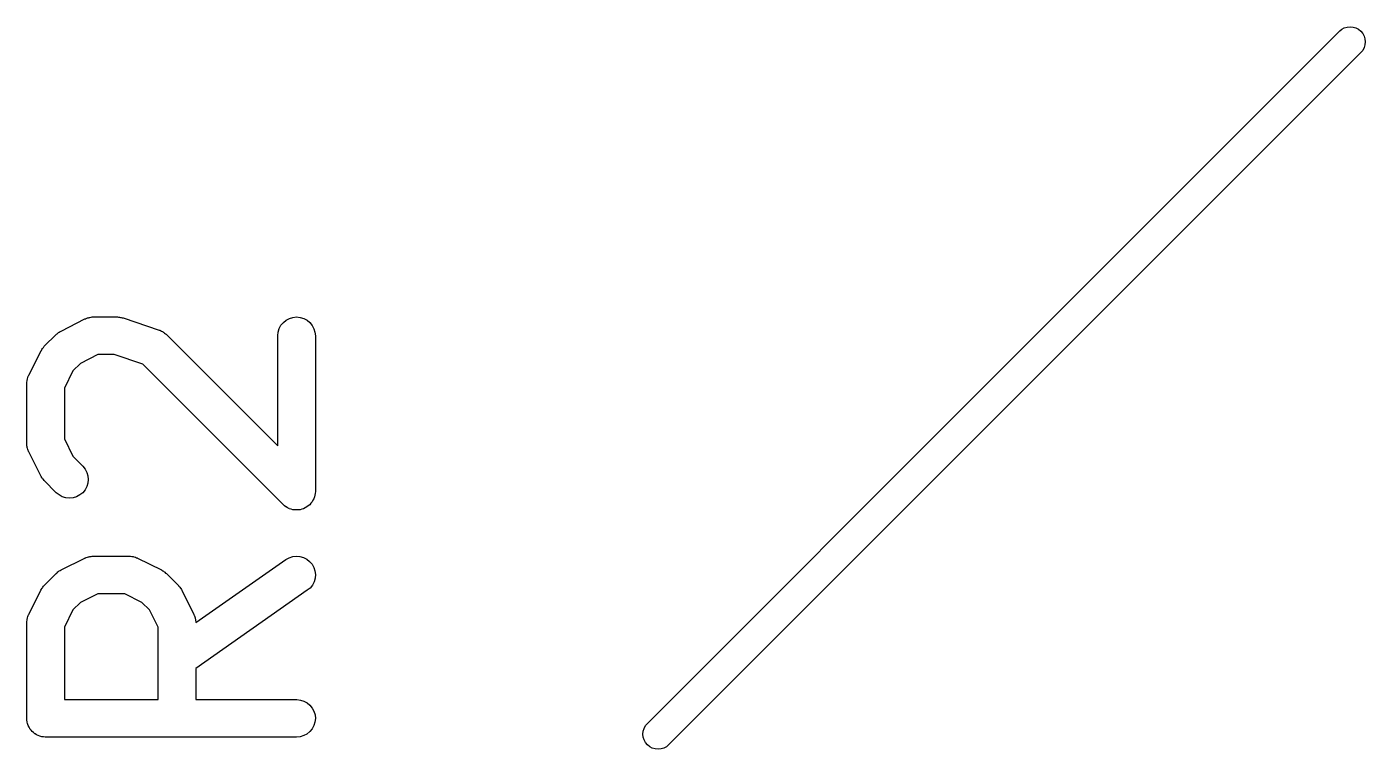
# Model space of a CAD drawing. Extents: x 50 to 150, y -150 to -50.
# Drawn here: x 74.53 to 79.86, y -103.36 to -100.48 of the extents above; entities that cross this region are included whole.
import ezdxf

# ---------------------------------------------------------------- set-up
doc = ezdxf.new("R2010")
doc.units = 0
doc.layers.add('BLACK', color=7, linetype='CONTINUOUS')

msp = doc.modelspace()

# ---------------------------------------------------------------- linework, layer by layer
at = {"layer": 'BLACK', "linetype": 'CONTINUOUS'}
for p, q in [((79.7674, -100.493), (79.7778, -100.487)), ((79.7778, -100.487), (79.7891, -100.484)), ((79.7891, -100.484), (79.8009, -100.483)), ((79.8009, -100.483), (79.8127, -100.484)), ((79.8127, -100.484), (79.824, -100.487)), ((79.824, -100.487), (79.8344, -100.493)), ((78.3817, -101.878), (79.7606, -100.499)), ((79.7606, -100.499), (79.7674, -100.493)), ((79.8344, -100.493), (79.8435, -100.501)), ((79.8435, -100.501), (79.851, -100.51)), ((79.851, -100.51), (79.8566, -100.52)), ((79.8566, -100.52), (79.86, -100.531)), ((79.86, -100.531), (79.8612, -100.543)), ((79.8454, -100.584), (78.4666, -101.962)), ((79.851, -100.577), (79.8454, -100.584)), ((79.8566, -100.566), (79.851, -100.577)), ((79.86, -100.555), (79.8566, -100.566)), ((79.8612, -100.543), (79.86, -100.555)), ((74.6641, -101.695), (74.7593, -101.647)), ((74.7593, -101.647), (74.7603, -101.647)), ((74.7603, -101.647), (74.7623, -101.646)), ((74.7623, -101.646), (74.7643, -101.645)), ((74.7643, -101.645), (74.7692, -101.643)), ((74.7692, -101.643), (74.774, -101.642)), ((74.774, -101.642), (74.7762, -101.641)), ((74.7762, -101.641), (74.7783, -101.641)), ((74.7783, -101.641), (74.7834, -101.64)), ((74.7834, -101.64), (74.7885, -101.639)), ((74.7885, -101.639), (74.7907, -101.639)), ((74.7907, -101.639), (74.7929, -101.639)), ((74.7929, -101.639), (74.8881, -101.639)), ((74.8881, -101.639), (74.8891, -101.639)), ((74.8891, -101.639), (74.8933, -101.64)), ((74.8933, -101.64), (74.8975, -101.64)), ((74.8975, -101.64), (74.9006, -101.641)), ((74.9006, -101.641), (74.9037, -101.641)), ((74.9037, -101.641), (74.9077, -101.642)), ((74.9077, -101.642), (74.9118, -101.643)), ((74.9118, -101.643), (75.0547, -101.691)), ((75.5405, -101.672), (75.5499, -101.661)), ((75.5499, -101.661), (75.5613, -101.652)), ((75.5613, -101.652), (75.5743, -101.645)), ((75.5743, -101.645), (75.5883, -101.641)), ((75.5883, -101.641), (75.6029, -101.639)), ((75.6029, -101.639), (75.6175, -101.641)), ((75.6175, -101.641), (75.6314, -101.645)), ((75.6314, -101.645), (75.6443, -101.652)), ((75.6443, -101.652), (75.6556, -101.661)), ((75.6556, -101.661), (75.6648, -101.673)), ((74.597, -101.756), (74.6446, -101.709)), ((74.6446, -101.709), (74.6453, -101.708)), ((74.6453, -101.708), (74.6486, -101.706)), ((74.6486, -101.706), (74.6517, -101.703)), ((74.6517, -101.703), (74.6543, -101.701)), ((74.6543, -101.701), (74.6568, -101.699)), ((74.6568, -101.699), (74.6605, -101.697)), ((74.6605, -101.697), (74.6641, -101.695)), ((75.0547, -101.691), (75.0557, -101.691)), ((75.0557, -101.691), (75.0577, -101.692)), ((75.0577, -101.692), (75.0598, -101.693)), ((75.0598, -101.693), (75.0643, -101.695)), ((75.0643, -101.695), (75.0689, -101.697)), ((75.0689, -101.697), (75.0707, -101.699)), ((75.0707, -101.699), (75.0727, -101.7)), ((75.0727, -101.7), (75.0766, -101.703)), ((75.0766, -101.703), (75.0808, -101.706)), ((75.0808, -101.706), (75.0823, -101.707)), ((75.0823, -101.707), (75.084, -101.709)), ((75.084, -101.709), (75.5274, -102.152)), ((75.5274, -101.713), (75.529, -101.699)), ((75.5274, -101.714), (75.5274, -101.713)), ((75.5274, -102.152), (75.5274, -101.714)), ((75.529, -101.699), (75.5334, -101.685)), ((75.5334, -101.685), (75.5405, -101.672)), ((75.6648, -101.673), (75.6717, -101.686)), ((75.6717, -101.686), (75.676, -101.7)), ((75.676, -101.7), (75.6774, -101.714)), ((75.6774, -101.714), (75.6774, -102.333)), ((74.5857, -101.772), (74.5877, -101.768)), ((74.5877, -101.768), (74.5897, -101.765)), ((74.5897, -101.765), (74.5914, -101.763)), ((74.5914, -101.763), (74.5943, -101.76)), ((74.5943, -101.76), (74.597, -101.756)), ((74.5353, -101.871), (74.5829, -101.776)), ((74.5829, -101.776), (74.5834, -101.775)), ((74.5834, -101.775), (74.5857, -101.772)), ((74.8106, -101.789), (74.742, -101.824)), ((74.8759, -101.789), (74.8106, -101.789)), ((74.9904, -101.827), (74.8759, -101.789)), ((74.5319, -101.88), (74.5334, -101.875)), ((74.5334, -101.875), (74.5345, -101.873)), ((74.5345, -101.873), (74.5353, -101.871)), ((74.7116, -101.854), (74.6774, -101.922)), ((74.742, -101.824), (74.7116, -101.854)), ((75.5493, -102.386), (74.9904, -101.827)), ((74.5274, -101.904), (74.5276, -101.902)), ((74.5274, -101.905), (74.5274, -101.904)), ((74.5274, -102.143), (74.5274, -101.905)), ((74.5276, -101.899), (74.5284, -101.894)), ((74.5276, -101.902), (74.5276, -101.899)), ((74.5284, -101.894), (74.529, -101.889)), ((74.529, -101.889), (74.5297, -101.887)), ((74.5297, -101.887), (74.5301, -101.885)), ((74.5301, -101.885), (74.5319, -101.88)), ((74.6774, -101.922), (74.6774, -102.125)), ((76.9987, -103.261), (78.3817, -101.878)), ((78.3817, -101.878), (78.3817, -101.878)), ((78.4665, -101.962), (77.0835, -103.345)), ((78.4666, -101.962), (78.4665, -101.962)), ((74.6774, -102.125), (74.7116, -102.194)), ((74.5276, -102.145), (74.5274, -102.143)), ((74.5275, -102.147), (74.5276, -102.145)), ((74.5283, -102.152), (74.5275, -102.147)), ((74.5288, -102.157), (74.5283, -102.152)), ((74.5294, -102.16), (74.5288, -102.157)), ((74.5298, -102.162), (74.5294, -102.16)), ((74.5316, -102.167), (74.5298, -102.162)), ((74.533, -102.171), (74.5316, -102.167)), ((74.5341, -102.173), (74.533, -102.171)), ((74.5348, -102.175), (74.5341, -102.173)), ((74.5353, -102.176), (74.5348, -102.175)), ((74.5829, -102.272), (74.5353, -102.176)), ((74.7116, -102.194), (74.7507, -102.233)), ((74.7507, -102.233), (74.7514, -102.233)), ((74.7514, -102.233), (74.7605, -102.245)), ((74.7605, -102.245), (74.7673, -102.258)), ((74.5852, -102.275), (74.5829, -102.272)), ((74.5871, -102.279), (74.5852, -102.275)), ((74.589, -102.281), (74.5871, -102.279)), ((74.5907, -102.284), (74.589, -102.281)), ((74.5936, -102.287), (74.5907, -102.284)), ((74.5962, -102.29), (74.5936, -102.287)), ((74.597, -102.291), (74.5962, -102.29)), ((74.6446, -102.339), (74.597, -102.291)), ((74.771, -102.301), (74.7667, -102.315)), ((74.7673, -102.258), (74.7713, -102.272)), ((74.7726, -102.286), (74.771, -102.301)), ((74.7713, -102.272), (74.7726, -102.286)), ((74.6559, -102.348), (74.6446, -102.339)), ((74.6688, -102.355), (74.6559, -102.348)), ((74.6828, -102.359), (74.6688, -102.355)), ((74.726, -102.355), (74.7119, -102.359)), ((74.7389, -102.348), (74.726, -102.355)), ((74.7503, -102.339), (74.7389, -102.348)), ((74.7596, -102.328), (74.7503, -102.339)), ((74.7667, -102.315), (74.7596, -102.328)), ((75.6757, -102.349), (75.6736, -102.356)), ((75.6758, -102.349), (75.6757, -102.349)), ((75.6766, -102.342), (75.6758, -102.349)), ((75.6758, -102.349), (75.6758, -102.349)), ((75.6774, -102.334), (75.6766, -102.342)), ((75.6774, -102.333), (75.6774, -102.334)), ((75.6774, -102.334), (75.6774, -102.334)), ((75.6774, -102.334), (75.6774, -102.334)), ((75.6774, -102.334), (75.6774, -102.334)), ((74.6974, -102.361), (74.6828, -102.359)), ((74.7119, -102.359), (74.6974, -102.361)), ((75.5549, -102.391), (75.5493, -102.386)), ((75.5604, -102.396), (75.5549, -102.391)), ((75.5606, -102.396), (75.5604, -102.396)), ((75.5607, -102.396), (75.5606, -102.396)), ((75.567, -102.399), (75.5607, -102.396)), ((75.5733, -102.402), (75.567, -102.399)), ((75.5734, -102.403), (75.5733, -102.402)), ((75.5736, -102.403), (75.5734, -102.403)), ((75.5804, -102.405), (75.5736, -102.403)), ((75.5873, -102.407), (75.5804, -102.405)), ((75.5874, -102.407), (75.5873, -102.407)), ((75.5876, -102.407), (75.5874, -102.407)), ((75.5948, -102.408), (75.5876, -102.407)), ((75.6019, -102.408), (75.5948, -102.408)), ((75.602, -102.408), (75.6019, -102.408)), ((75.6021, -102.408), (75.602, -102.408)), ((75.6093, -102.408), (75.6021, -102.408)), ((75.6164, -102.407), (75.6093, -102.408)), ((75.6166, -102.407), (75.6164, -102.407)), ((75.6167, -102.407), (75.6166, -102.407)), ((75.6236, -102.405), (75.6167, -102.407)), ((75.6305, -102.403), (75.6236, -102.405)), ((75.6306, -102.403), (75.6305, -102.403)), ((75.6307, -102.403), (75.6306, -102.403)), ((75.6373, -102.399), (75.6307, -102.403)), ((75.6434, -102.396), (75.6373, -102.399)), ((75.6435, -102.396), (75.6434, -102.396)), ((75.6437, -102.396), (75.6435, -102.396)), ((75.6493, -102.391), (75.6437, -102.396)), ((75.6549, -102.387), (75.6493, -102.391)), ((75.655, -102.387), (75.6549, -102.387)), ((75.6549, -102.387), (75.6549, -102.387)), ((75.6596, -102.381), (75.655, -102.387)), ((75.6643, -102.376), (75.6596, -102.381)), ((75.6644, -102.375), (75.6643, -102.376)), ((75.6643, -102.376), (75.6643, -102.376)), ((75.6679, -102.369), (75.6644, -102.375)), ((75.6713, -102.363), (75.6679, -102.369)), ((75.6714, -102.363), (75.6713, -102.363)), ((75.6736, -102.356), (75.6714, -102.363)), ((75.6714, -102.363), (75.6714, -102.363)), ((74.6641, -102.647), (74.7593, -102.6)), ((74.7593, -102.6), (74.7603, -102.599)), ((74.7603, -102.599), (74.7623, -102.598)), ((74.7623, -102.598), (74.7643, -102.597)), ((74.7643, -102.597), (74.7692, -102.596)), ((74.7692, -102.596), (74.774, -102.594)), ((74.774, -102.594), (74.7762, -102.594)), ((74.7762, -102.594), (74.7783, -102.593)), ((74.7783, -102.593), (74.7834, -102.593)), ((74.7834, -102.593), (74.7885, -102.592)), ((74.7885, -102.592), (74.7907, -102.592)), ((74.7907, -102.592), (74.7929, -102.592)), ((74.7929, -102.592), (74.9357, -102.592)), ((74.9357, -102.592), (74.9368, -102.592)), ((74.9368, -102.592), (74.939, -102.592)), ((74.939, -102.592), (74.9412, -102.592)), ((74.9412, -102.592), (74.9462, -102.593)), ((74.9462, -102.593), (74.9513, -102.593)), ((74.9513, -102.593), (74.9534, -102.594)), ((74.9534, -102.594), (74.9556, -102.594)), ((74.9556, -102.594), (74.9604, -102.596)), ((74.9604, -102.596), (74.9653, -102.598)), ((74.9653, -102.598), (74.9672, -102.599)), ((74.9672, -102.599), (74.9693, -102.6)), ((74.9693, -102.6), (75.0645, -102.647)), ((75.2011, -102.856), (75.5594, -102.605)), ((75.5594, -102.605), (75.5602, -102.605)), ((75.5602, -102.605), (75.5731, -102.598)), ((75.5731, -102.598), (75.5871, -102.593)), ((75.5871, -102.593), (75.6016, -102.592)), ((75.6016, -102.592), (75.6162, -102.593)), ((75.6162, -102.593), (75.6302, -102.597)), ((75.6302, -102.597), (75.6432, -102.604)), ((75.6432, -102.604), (75.6547, -102.613)), ((75.6547, -102.613), (75.6641, -102.624)), ((74.597, -102.709), (74.6446, -102.661)), ((74.6446, -102.661), (74.6453, -102.661)), ((74.6453, -102.661), (74.6486, -102.658)), ((74.6486, -102.658), (74.6517, -102.655)), ((74.6517, -102.655), (74.6543, -102.653)), ((74.6543, -102.653), (74.6568, -102.651)), ((74.6568, -102.651), (74.6605, -102.649)), ((74.6605, -102.649), (74.6641, -102.647)), ((75.0645, -102.647), (75.0654, -102.648)), ((75.0654, -102.648), (75.069, -102.65)), ((75.069, -102.65), (75.0727, -102.652)), ((75.0727, -102.652), (75.0751, -102.654)), ((75.0751, -102.654), (75.0777, -102.656)), ((75.0777, -102.656), (75.0807, -102.659)), ((75.0807, -102.659), (75.084, -102.661)), ((75.084, -102.661), (75.1316, -102.709)), ((75.6641, -102.624), (75.6712, -102.637)), ((75.6712, -102.637), (75.6757, -102.651)), ((75.6757, -102.651), (75.6774, -102.665)), ((75.6774, -102.665), (75.6762, -102.68)), ((74.5353, -102.824), (74.5829, -102.728)), ((74.5829, -102.728), (74.5834, -102.727)), ((74.5834, -102.727), (74.5857, -102.724)), ((74.5857, -102.724), (74.5877, -102.72)), ((74.5877, -102.72), (74.5897, -102.718)), ((74.5897, -102.718), (74.5914, -102.715)), ((74.5914, -102.715), (74.5943, -102.712)), ((74.5943, -102.712), (74.597, -102.709)), ((75.1316, -102.709), (75.1323, -102.71)), ((75.1323, -102.71), (75.135, -102.713)), ((75.135, -102.713), (75.1379, -102.716)), ((75.1379, -102.716), (75.1395, -102.719)), ((75.1395, -102.719), (75.1415, -102.721)), ((75.1415, -102.721), (75.1434, -102.725)), ((75.1434, -102.725), (75.1457, -102.728)), ((75.1457, -102.728), (75.1933, -102.824)), ((75.6454, -102.728), (75.2012, -103.039)), ((75.6565, -102.719), (75.6454, -102.728)), ((75.6656, -102.707), (75.6565, -102.719)), ((75.6722, -102.694), (75.6656, -102.707)), ((75.6762, -102.68), (75.6722, -102.694)), ((74.742, -102.776), (74.7116, -102.806)), ((74.8106, -102.742), (74.742, -102.776)), ((74.918, -102.742), (74.8106, -102.742)), ((74.9865, -102.776), (74.918, -102.742)), ((75.0169, -102.806), (74.9865, -102.776)), ((74.5301, -102.837), (74.5319, -102.832)), ((74.5319, -102.832), (74.5334, -102.828)), ((74.5334, -102.828), (74.5345, -102.826)), ((74.5345, -102.826), (74.5353, -102.824)), ((74.7116, -102.806), (74.6774, -102.875)), ((75.0512, -102.875), (75.0169, -102.806)), ((75.1933, -102.824), (75.1937, -102.825)), ((75.1937, -102.825), (75.1945, -102.827)), ((75.1945, -102.827), (75.1955, -102.829)), ((75.1955, -102.829), (75.197, -102.833)), ((75.197, -102.833), (75.1988, -102.838)), ((74.5274, -102.856), (74.5276, -102.854)), ((74.5274, -102.857), (74.5274, -102.856)), ((74.5274, -103.238), (74.5274, -102.857)), ((74.5276, -102.852), (74.5284, -102.847)), ((74.5276, -102.854), (74.5276, -102.852)), ((74.5284, -102.847), (74.529, -102.842)), ((74.529, -102.842), (74.5297, -102.839)), ((74.5297, -102.839), (74.5301, -102.837)), ((74.6774, -102.875), (74.6774, -103.163)), ((75.0512, -103.163), (75.0512, -102.875)), ((75.1988, -102.838), (75.1991, -102.84)), ((75.1991, -102.84), (75.1998, -102.843)), ((75.1998, -102.843), (75.2003, -102.848)), ((75.2003, -102.848), (75.2011, -102.853)), ((75.2011, -102.853), (75.201, -102.855)), ((75.201, -102.855), (75.2011, -102.856)), ((75.2012, -103.039), (75.2012, -103.163)), ((74.6774, -103.163), (75.0512, -103.163)), ((75.2012, -103.163), (75.6024, -103.163)), ((75.6024, -103.163), (75.6034, -103.163)), ((75.6034, -103.163), (75.618, -103.165)), ((75.618, -103.165), (75.6319, -103.169)), ((75.6319, -103.169), (75.6448, -103.176)), ((75.6448, -103.176), (75.656, -103.186)), ((75.656, -103.186), (75.6651, -103.197)), ((75.6651, -103.197), (75.6719, -103.21)), ((74.5281, -103.245), (74.5274, -103.238)), ((74.5287, -103.252), (74.5281, -103.245)), ((74.5288, -103.252), (74.5287, -103.252)), ((74.5288, -103.253), (74.5288, -103.252)), ((74.5308, -103.259), (74.5288, -103.253)), ((74.5328, -103.266), (74.5308, -103.259)), ((75.6758, -103.253), (75.6715, -103.267)), ((75.6719, -103.21), (75.6761, -103.224)), ((75.6774, -103.239), (75.6758, -103.253)), ((75.6761, -103.224), (75.6774, -103.239)), ((76.9931, -103.267), (76.9987, -103.261)), ((74.533, -103.266), (74.5328, -103.266)), ((74.533, -103.267), (74.533, -103.266)), ((74.5364, -103.273), (74.533, -103.267)), ((74.5396, -103.279), (74.5364, -103.273)), ((74.5398, -103.279), (74.5396, -103.279)), ((74.5399, -103.28), (74.5398, -103.279)), ((74.5444, -103.285), (74.5399, -103.28)), ((74.5488, -103.291), (74.5444, -103.285)), ((74.549, -103.291), (74.5488, -103.291)), ((74.5492, -103.291), (74.549, -103.291)), ((74.5546, -103.295), (74.5492, -103.291)), ((74.56, -103.3), (74.5546, -103.295)), ((74.5602, -103.3), (74.56, -103.3)), ((74.5604, -103.3), (74.5602, -103.3)), ((74.5666, -103.304), (74.5604, -103.3)), ((74.5728, -103.307), (74.5666, -103.304)), ((74.5731, -103.307), (74.5728, -103.307)), ((74.5733, -103.307), (74.5731, -103.307)), ((74.5801, -103.309), (74.5733, -103.307)), ((74.5868, -103.311), (74.5801, -103.309)), ((74.587, -103.311), (74.5868, -103.311)), ((74.5873, -103.312), (74.587, -103.311)), ((74.5943, -103.312), (74.5873, -103.312)), ((74.6013, -103.313), (74.5943, -103.312)), ((74.6018, -103.313), (74.6013, -103.313)), ((74.6019, -103.313), (74.6018, -103.313)), ((74.6024, -103.313), (74.6019, -103.313)), ((74.6019, -103.313), (74.6019, -103.313)), ((75.6024, -103.313), (74.6024, -103.313)), ((75.6169, -103.312), (75.6024, -103.313)), ((75.631, -103.307), (75.6169, -103.312)), ((75.6439, -103.301), (75.631, -103.307)), ((75.6552, -103.291), (75.6439, -103.301)), ((75.6646, -103.28), (75.6552, -103.291)), ((75.6715, -103.267), (75.6646, -103.28)), ((76.9829, -103.301), (76.984, -103.289)), ((76.984, -103.313), (76.9829, -103.301)), ((76.984, -103.289), (76.9875, -103.278)), ((76.9875, -103.324), (76.984, -103.313)), ((76.9875, -103.278), (76.9931, -103.267)), ((76.9931, -103.334), (76.9875, -103.324)), ((77.0005, -103.344), (76.9931, -103.334)), ((77.0097, -103.351), (77.0005, -103.344)), ((77.0201, -103.357), (77.0097, -103.351)), ((77.0314, -103.36), (77.0201, -103.357)), ((77.0432, -103.361), (77.0314, -103.36)), ((77.0549, -103.36), (77.0432, -103.361)), ((77.0663, -103.357), (77.0549, -103.36)), ((77.0767, -103.351), (77.0663, -103.357)), ((77.0835, -103.345), (77.0767, -103.351))]:
    msp.add_line(p, q, dxfattribs=at)

doc.saveas('drawing.dxf')
